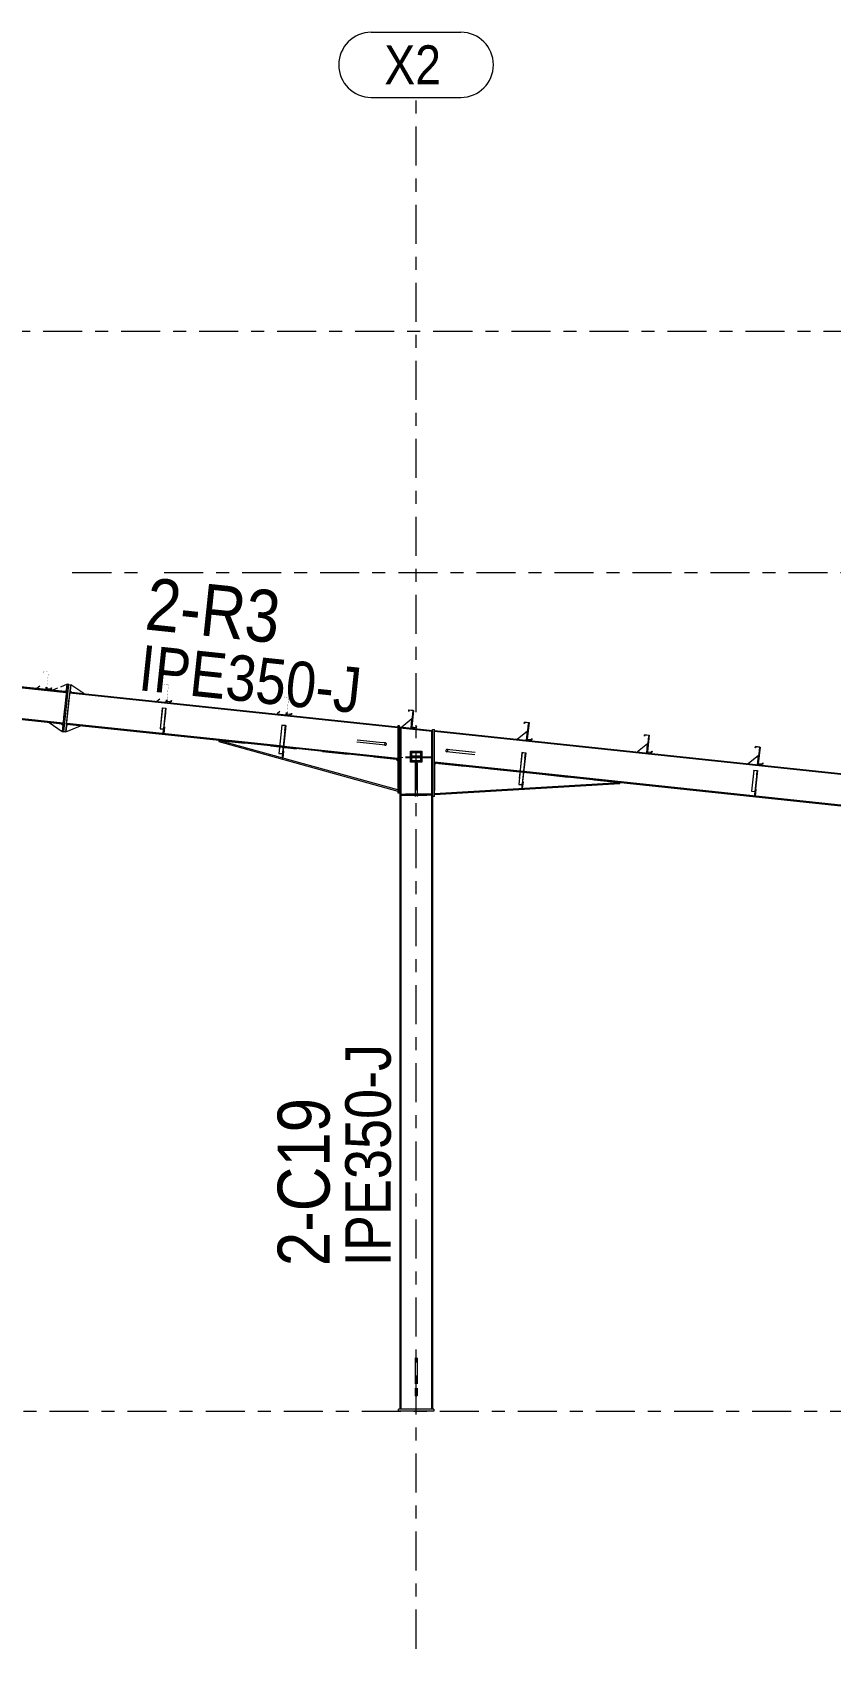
# Model space of a CAD drawing. Header units: millimetres. Extents: x -88 to 735, y -128 to 446.
# Drawn here: x 412.3 to 473.6, y 145.8 to 270 of the extents above; entities that cross this region are included whole.
import ezdxf

# ---------------------------------------------------------------- set-up
doc = ezdxf.new("R2010")
doc.units = ezdxf.units.MM
for name, pattern in [('XKITLINE00', [0]), ('XKITLINE02', [4, 2, -2]), ('XKITLINE03', [6, 3, -1, 1, -1])]:
    doc.linetypes.add(name, pattern=pattern)
for name, color, linetype, lineweight in [('Part', 2, 'Continuous', 0), ('PartMark', 7, 'Continuous', 0), ('S-grid', 1, 'Continuous', 0)]:
    doc.layers.add(name, color=color, linetype=linetype, lineweight=lineweight)
doc.styles.add('ARIAL', font='ARIAL.TTF')

# ---------------------------------------------------------------- blocks, each defined once
blk = doc.blocks.new('*A362')
at = {"layer": 'Part'}
blk.add_hatch(color=3, dxfattribs=at).paths.add_polyline_path([(413.7, 219.56), (413.71, 219.65), (413.73, 219.65), (413.72, 219.54), (413.36, 219.58), (413.5, 220.86), (413.17, 220.9), (413.16, 220.8), (413.14, 220.8), (413.15, 220.91), (413.51, 220.87), (413.37, 219.59)], flags=17)
blk = doc.blocks.new('*A375')
at = {"layer": 'Part'}
blk.add_hatch(color=3, dxfattribs=at).paths.add_polyline_path([(432.17, 217.61), (432.18, 217.7), (432.2, 217.7), (432.18, 217.6), (431.83, 217.63), (431.96, 218.91), (431.63, 218.95), (431.62, 218.85), (431.61, 218.86), (431.62, 218.96), (431.98, 218.92), (431.84, 217.64)], flags=17)
blk = doc.blocks.new('*A376')
at = {"layer": 'Part'}
blk.add_hatch(color=3, dxfattribs=at).paths.add_polyline_path([(422.94, 218.58), (422.95, 218.68), (422.96, 218.68), (422.95, 218.57), (422.59, 218.61), (422.73, 219.89), (422.4, 219.92), (422.39, 219.83), (422.38, 219.83), (422.39, 219.94), (422.74, 219.9), (422.61, 218.62)], flags=17)
blk = doc.blocks.new('*A377')
at = {"layer": 'Part'}
blk.add_hatch(color=3, dxfattribs=at).paths.add_polyline_path([(431.45, 216.77), (431.45, 216.79), (431.74, 216.76), (431.7, 216.38), (431.68, 216.38), (431.72, 216.75)], flags=17)
blk = doc.blocks.new('*A378')
at = {"layer": 'Part'}
blk.add_hatch(color=3, dxfattribs=at).paths.add_polyline_path([(422.25, 218.1), (422.26, 218.12), (422.54, 218.09), (422.5, 217.74), (422.49, 217.74), (422.52, 218.07)], flags=17)
blk = doc.blocks.new('*A379')
at = {"layer": 'Part'}
blk.add_hatch(color=3, dxfattribs=at).paths.add_polyline_path([(432.17, 217.61), (432.18, 217.7), (432.2, 217.7), (432.18, 217.6), (431.83, 217.63), (431.96, 218.91), (431.63, 218.95), (431.62, 218.85), (431.61, 218.86), (431.62, 218.96), (431.98, 218.92), (431.84, 217.64)], flags=17)
blk = doc.blocks.new('*A380')
at = {"layer": 'Part'}
blk.add_hatch(color=3, dxfattribs=at).paths.add_polyline_path([(422.94, 218.58), (422.95, 218.68), (422.96, 218.68), (422.95, 218.57), (422.59, 218.61), (422.73, 219.89), (422.4, 219.92), (422.39, 219.83), (422.38, 219.83), (422.39, 219.94), (422.74, 219.9), (422.61, 218.62)], flags=17)
blk = doc.blocks.new('*A402')
at = {"layer": 'Part'}
blk.add_hatch(color=3, dxfattribs=at).paths.add_polyline_path([(413.7, 219.56), (413.71, 219.65), (413.73, 219.65), (413.72, 219.54), (413.36, 219.58), (413.5, 220.86), (413.17, 220.9), (413.16, 220.8), (413.14, 220.8), (413.15, 220.91), (413.51, 220.87), (413.37, 219.59)], flags=17)
blk = doc.blocks.new('*A421')
at = {"layer": 'Part'}
blk.add_hatch(color=3, dxfattribs=at).paths.add_polyline_path([(468.4, 213.79), (468.41, 213.88), (468.42, 213.88), (468.41, 213.77), (468.06, 213.81), (468.19, 215.09), (467.86, 215.13), (467.85, 215.03), (467.84, 215.03), (467.85, 215.14), (468.21, 215.1), (468.07, 213.82)], flags=17)
blk = doc.blocks.new('*A422')
at = {"layer": 'Part'}
blk.add_hatch(color=3, dxfattribs=at).paths.add_polyline_path([(459.88, 214.69), (459.89, 214.78), (459.9, 214.78), (459.89, 214.67), (459.53, 214.71), (459.67, 215.99), (459.34, 216.03), (459.33, 215.93), (459.32, 215.93), (459.33, 216.04), (459.68, 216), (459.55, 214.72)], flags=17)
blk = doc.blocks.new('*A423')
at = {"layer": 'Part'}
blk.add_hatch(color=3, dxfattribs=at).paths.add_polyline_path([(450.64, 215.66), (450.65, 215.76), (450.66, 215.75), (450.65, 215.65), (450.3, 215.69), (450.43, 216.97), (450.1, 217), (450.09, 216.91), (450.08, 216.91), (450.09, 217.01), (450.45, 216.98), (450.31, 215.7)], flags=17)
blk = doc.blocks.new('*A424')
at = {"layer": 'Part'}
blk.add_hatch(color=3, dxfattribs=at).paths.add_polyline_path([(441.76, 216.6), (441.77, 216.69), (441.79, 216.69), (441.77, 216.58), (441.42, 216.62), (441.55, 217.9), (441.22, 217.94), (441.21, 217.84), (441.2, 217.84), (441.21, 217.95), (441.57, 217.91), (441.43, 216.63)], flags=17)
blk = doc.blocks.new('*A425')
at = {"layer": 'Part'}
blk.add_hatch(color=3, dxfattribs=at).paths.add_polyline_path([(459.88, 214.69), (459.89, 214.78), (459.9, 214.78), (459.89, 214.67), (459.53, 214.71), (459.67, 215.99), (459.34, 216.03), (459.33, 215.93), (459.32, 215.93), (459.33, 216.04), (459.68, 216), (459.55, 214.72)], flags=17)
blk = doc.blocks.new('*A426')
at = {"layer": 'Part'}
blk.add_hatch(color=3, dxfattribs=at).paths.add_polyline_path([(450.64, 215.66), (450.65, 215.76), (450.66, 215.75), (450.65, 215.65), (450.3, 215.69), (450.43, 216.97), (450.1, 217), (450.09, 216.91), (450.08, 216.91), (450.09, 217.01), (450.45, 216.98), (450.31, 215.7)], flags=17)
blk = doc.blocks.new('*A427')
at = {"layer": 'Part'}
blk.add_hatch(color=3, dxfattribs=at).paths.add_polyline_path([(441.76, 216.6), (441.77, 216.69), (441.79, 216.69), (441.77, 216.58), (441.42, 216.62), (441.55, 217.9), (441.22, 217.94), (441.21, 217.84), (441.2, 217.84), (441.21, 217.95), (441.57, 217.91), (441.43, 216.63)], flags=17)
blk = doc.blocks.new('*A428')
at = {"layer": 'Part'}
blk.add_hatch(color=3, dxfattribs=at).paths.add_polyline_path([(449.9, 214.67), (449.91, 214.69), (450.19, 214.66), (450.15, 214.25), (450.13, 214.25), (450.17, 214.64)], flags=17)
blk = doc.blocks.new('*A429')
at = {"layer": 'Part'}
blk.add_hatch(color=3, dxfattribs=at).paths.add_polyline_path([(467.72, 213.3), (467.72, 213.32), (468, 213.29), (467.97, 212.95), (467.95, 212.95), (467.99, 213.28)], flags=17)
blk = doc.blocks.new('*A431')
at = {"layer": 'Part'}
blk.add_hatch(color=3, dxfattribs=at).paths.add_polyline_path([(468.4, 213.79), (468.41, 213.88), (468.42, 213.88), (468.41, 213.77), (468.06, 213.81), (468.19, 215.09), (467.86, 215.13), (467.85, 215.03), (467.84, 215.03), (467.85, 215.14), (468.21, 215.1), (468.07, 213.82)], flags=17)
blk = doc.blocks.new('*A1350')
at = {"layer": 'S-grid', "color": 1, "linetype": 'XKITLINE03', "lineweight": 0}
blk.add_line((203.09, 247.08), (602.16, 247.08), dxfattribs=at)
blk = doc.blocks.new('*A1351')
at = {"layer": 'S-grid', "color": 1, "linetype": 'XKITLINE03', "lineweight": 0}
for p, q in [((415.34, 228.51), (420.79, 228.51)), ((422.4, 228.51), (602.16, 228.51))]:
    blk.add_line(p, q, dxfattribs=at)
blk = doc.blocks.new('*A1352')
at = {"layer": 'S-grid', "color": 1, "linetype": 'XKITLINE03', "lineweight": 0}
blk.add_line((-48.41, 164.05), (602.16, 164.05), dxfattribs=at)
blk = doc.blocks.new('*A1742')
at = {"layer": 'Part', "color": 2, "linetype": 'XKITLINE00', "lineweight": 0}
for p, q in [((426.61, 215.6), (426.59, 215.52)), ((426.59, 215.52), (440.36, 211.72)), ((440.36, 211.8), (426.61, 215.6)), ((440.36, 214.04), (440.26, 214.16))]:
    blk.add_line(p, q, dxfattribs=at)
at = {"layer": 'Part', "color": 7, "linetype": 'XKITLINE02', "lineweight": 0}
for p, q in [((426.61, 215.6), (440.26, 214.16)), ((440.36, 214.04), (440.36, 211.72))]:
    blk.add_line(p, q, dxfattribs=at)
blk = doc.blocks.new('*A1743')
at = {"layer": 'Part', "color": 7, "linetype": 'XKITLINE02', "lineweight": 0}
for p, q in [((414.9, 216.83), (415.16, 219.32)), ((440.36, 216.66), (440.36, 214.15)), ((431.57, 215.15), (431.28, 215.18)), ((431.56, 215.08), (431.28, 215.11))]:
    blk.add_line(p, q, dxfattribs=at)
at = {"layer": 'Part', "color": 2, "linetype": 'XKITLINE00', "lineweight": 0}
for p, q in [((415.16, 219.32), (440.36, 216.66)), ((440.36, 216.58), (415.16, 219.24)), ((431.28, 215.11), (414.9, 216.83)), ((431.28, 215.18), (414.91, 216.91)), ((440.36, 214.15), (431.56, 215.08)), ((440.36, 214.23), (431.57, 215.15))]:
    blk.add_line(p, q, dxfattribs=at)
blk = doc.blocks.new('*A1785')
at = {"layer": 'Part', "color": 7, "linetype": 'XKITLINE02', "lineweight": 0}
for p, q in [((329.78, 225.81), (329.78, 228.15)), ((329.78, 228.15), (330.6, 228.15)), ((330.61, 228.16), (330.6, 228.15)), ((330.61, 228.16), (330.7, 228.23)), ((331.31, 228.16), (330.7, 228.23)), ((330.7, 228.23), (330.7, 228.23)), ((339.48, 227.3), (338.73, 227.38)), ((348.71, 226.33), (347.97, 226.41)), ((331.05, 225.68), (330.76, 225.71)), ((331.05, 225.76), (330.77, 225.79)), ((357.95, 225.35), (357.2, 225.43)), ((367.18, 224.38), (366.43, 224.46)), ((376.41, 223.41), (375.67, 223.48)), ((385.65, 222.43), (384.9, 222.51)), ((394.88, 221.46), (394.14, 221.54)), ((404.12, 220.48), (403.37, 220.56)), ((413.35, 219.51), (412.61, 219.59)), ((414.77, 219.36), (413.82, 219.46)), ((414.88, 219.35), (414.62, 216.86))]:
    blk.add_line(p, q, dxfattribs=at)
at = {"layer": 'Part', "color": 2, "linetype": 'XKITLINE00', "lineweight": 0}
for p, q in [((330.61, 228.16), (330.7, 228.23)), ((414.87, 219.27), (330.61, 228.16)), ((330.7, 228.23), (414.88, 219.35)), ((338.73, 227.38), (331.31, 228.16)), ((347.97, 226.41), (339.48, 227.3)), ((357.2, 225.43), (348.71, 226.33)), ((330.77, 225.79), (329.78, 225.89)), ((330.76, 225.71), (329.78, 225.81)), ((414.63, 216.94), (331.05, 225.76)), ((414.62, 216.86), (331.05, 225.68)), ((366.43, 224.46), (357.95, 225.35)), ((375.67, 223.48), (367.18, 224.38)), ((384.9, 222.51), (376.41, 223.41)), ((394.14, 221.54), (385.65, 222.43)), ((403.37, 220.56), (394.88, 221.46)), ((412.61, 219.59), (404.12, 220.48)), ((413.82, 219.46), (413.35, 219.51)), ((414.88, 219.35), (414.77, 219.36))]:
    blk.add_line(p, q, dxfattribs=at)
blk = doc.blocks.new('*A1788')
at = {"layer": 'Part', "color": 2, "linetype": 'XKITLINE00', "lineweight": 0}
for p, q in [((414.7, 216.28), (415.08, 219.9)), ((414.84, 216.26), (415.22, 219.89)), ((415.08, 219.9), (415.22, 219.89)), ((414.84, 216.26), (414.7, 216.28))]:
    blk.add_line(p, q, dxfattribs=at)
blk = doc.blocks.new('*A1789')
at = {"layer": 'Part', "color": 2, "linetype": 'XKITLINE00', "lineweight": 0}
for p, q in [((414.94, 219.92), (414.56, 216.29)), ((414.7, 216.28), (415.08, 219.9)), ((415.08, 219.9), (414.94, 219.92)), ((414.56, 216.29), (414.7, 216.28))]:
    blk.add_line(p, q, dxfattribs=at)
blk = doc.blocks.new('*A1793')
at = {"layer": 'Part', "color": 2, "linetype": 'XKITLINE00', "lineweight": 0}
for p, q in [((413.36, 219.58), (413.37, 219.71)), ((413.72, 219.54), (413.36, 219.58)), ((413.39, 219.71), (413.37, 219.59)), ((413.37, 219.59), (413.7, 219.56)), ((413.7, 219.56), (413.71, 219.65)), ((413.71, 219.65), (413.73, 219.65)), ((413.73, 219.65), (413.72, 219.54))]:
    blk.add_line(p, q, dxfattribs=at)
blk = doc.blocks.new('*A1806')
at = {"layer": 'Part', "color": 2, "linetype": 'XKITLINE00', "lineweight": 0}
for p, q in [((431.83, 217.63), (431.84, 217.76)), ((432.18, 217.6), (431.83, 217.63)), ((431.86, 217.76), (431.84, 217.64)), ((431.84, 217.64), (432.17, 217.61)), ((432.17, 217.61), (432.18, 217.7)), ((432.18, 217.7), (432.2, 217.7)), ((432.2, 217.7), (432.18, 217.6))]:
    blk.add_line(p, q, dxfattribs=at)
blk = doc.blocks.new('*A1807')
at = {"layer": 'Part', "color": 2, "linetype": 'XKITLINE00', "lineweight": 0}
for p, q in [((422.59, 218.61), (422.61, 218.73)), ((422.62, 218.73), (422.61, 218.62)), ((422.94, 218.58), (422.95, 218.68)), ((422.95, 218.68), (422.96, 218.68)), ((422.95, 218.57), (422.59, 218.61)), ((422.61, 218.62), (422.94, 218.58)), ((422.96, 218.68), (422.95, 218.57))]:
    blk.add_line(p, q, dxfattribs=at)
blk = doc.blocks.new('*A1808')
at = {"layer": 'Part', "color": 2, "linetype": 'XKITLINE00', "lineweight": 0}
for p, q in [((431.47, 214.25), (431.51, 214.58)), ((431.51, 214.25), (431.47, 214.25)), ((431.56, 214.78), (431.51, 214.25)), ((431.53, 214.79), (431.56, 214.78))]:
    blk.add_line(p, q, dxfattribs=at)
at = {"layer": 'Part', "color": 7, "linetype": 'XKITLINE02', "lineweight": 0}
for p, q in [((431.48, 214.36), (431.52, 214.36)), ((431.51, 214.58), (431.53, 214.79))]:
    blk.add_line(p, q, dxfattribs=at)
blk = doc.blocks.new('*A1809')
at = {"layer": 'Part', "color": 7, "linetype": 'XKITLINE02', "lineweight": 0}
for p, q in [((431.53, 214.79), (431.47, 214.25)), ((431.47, 214.25), (431.51, 214.25)), ((431.48, 214.36), (431.52, 214.36)), ((431.51, 214.25), (431.56, 214.78)), ((431.56, 214.78), (431.53, 214.79))]:
    blk.add_line(p, q, dxfattribs=at)
blk = doc.blocks.new('*A1810')
at = {"layer": 'Part', "color": 7, "linetype": 'XKITLINE02', "lineweight": 0}
for p, q in [((431.45, 216.79), (431.22, 214.6)), ((431.72, 216.75), (431.47, 214.37)), ((431.49, 214.37), (431.74, 216.76)), ((431.22, 214.61), (431.51, 214.58)), ((431.22, 214.6), (431.49, 214.57)), ((431.47, 214.37), (431.49, 214.37))]:
    blk.add_line(p, q, dxfattribs=at)
blk = doc.blocks.new('*A1811')
at = {"layer": 'Part', "color": 2, "linetype": 'XKITLINE00', "lineweight": 0}
for p, q in [((431.45, 216.77), (431.22, 214.6)), ((431.45, 216.77), (431.45, 216.79)), ((431.45, 216.79), (431.74, 216.76)), ((431.72, 216.75), (431.45, 216.77)), ((431.68, 216.38), (431.47, 214.37)), ((431.74, 216.76), (431.51, 214.58)), ((431.68, 216.38), (431.72, 216.75)), ((431.68, 216.38), (431.7, 216.38)), ((431.22, 214.6), (431.49, 214.57)), ((431.47, 214.37), (431.49, 214.37))]:
    blk.add_line(p, q, dxfattribs=at)
at = {"layer": 'Part', "color": 7, "linetype": 'XKITLINE02', "lineweight": 0}
for q in [(431.22, 214.61), (431.49, 214.37)]:
    blk.add_line((431.51, 214.58), q, dxfattribs=at)
blk = doc.blocks.new('*A1812')
at = {"layer": 'Part', "color": 2, "linetype": 'XKITLINE00', "lineweight": 0}
blk.add_line((431.3, 217.82), (431.08, 217.64), dxfattribs=at)
at = {"layer": 'Part', "color": 7, "linetype": 'XKITLINE02', "lineweight": 0}
for p, q in [((431.08, 217.64), (431.79, 217.57)), ((431.79, 217.57), (431.81, 217.76))]:
    blk.add_line(p, q, dxfattribs=at)
blk = doc.blocks.new('*A1813')
at = {"layer": 'Part', "color": 2, "linetype": 'XKITLINE00', "lineweight": 0}
for p, q in [((431.81, 217.76), (431.79, 217.57)), ((431.83, 217.63), (431.82, 217.56))]:
    blk.add_line(p, q, dxfattribs=at)
at = {"layer": 'Part', "color": 7, "linetype": 'XKITLINE02', "lineweight": 0}
for p, q in [((431.82, 217.56), (431.79, 217.57)), ((431.83, 217.63), (431.84, 217.76))]:
    blk.add_line(p, q, dxfattribs=at)
blk = doc.blocks.new('*A1814')
at = {"layer": 'Part', "color": 2, "linetype": 'XKITLINE00', "lineweight": 0}
for p, q in [((422.33, 216.13), (422.36, 216.43)), ((422.42, 216.66), (422.37, 216.12)), ((422.39, 216.66), (422.42, 216.66))]:
    blk.add_line(p, q, dxfattribs=at)
at = {"layer": 'Part', "color": 7, "linetype": 'XKITLINE02', "lineweight": 0}
for p, q in [((422.34, 216.23), (422.38, 216.23)), ((422.36, 216.43), (422.39, 216.66)), ((422.37, 216.12), (422.33, 216.13))]:
    blk.add_line(p, q, dxfattribs=at)
blk = doc.blocks.new('*A1815')
at = {"layer": 'Part', "color": 7, "linetype": 'XKITLINE02', "lineweight": 0}
for p, q in [((422.39, 216.66), (422.33, 216.13)), ((422.34, 216.23), (422.38, 216.23)), ((422.37, 216.12), (422.42, 216.66)), ((422.42, 216.66), (422.39, 216.66)), ((422.33, 216.13), (422.37, 216.12))]:
    blk.add_line(p, q, dxfattribs=at)
blk = doc.blocks.new('*A1816')
at = {"layer": 'Part', "color": 7, "linetype": 'XKITLINE02', "lineweight": 0}
for p, q in [((422.26, 218.12), (422.09, 216.5)), ((422.52, 218.07), (422.33, 216.25)), ((422.35, 216.25), (422.54, 218.09)), ((422.09, 216.52), (422.37, 216.49)), ((422.09, 216.5), (422.36, 216.48)), ((422.33, 216.25), (422.35, 216.25))]:
    blk.add_line(p, q, dxfattribs=at)
blk = doc.blocks.new('*A1817')
at = {"layer": 'Part', "color": 2, "linetype": 'XKITLINE00', "lineweight": 0}
for p, q in [((422.25, 218.1), (422.09, 216.5)), ((422.25, 218.1), (422.26, 218.12)), ((422.52, 218.07), (422.25, 218.1)), ((422.26, 218.12), (422.54, 218.09)), ((422.49, 217.74), (422.33, 216.25)), ((422.54, 218.09), (422.36, 216.43)), ((422.49, 217.74), (422.52, 218.07)), ((422.5, 217.74), (422.49, 217.74)), ((422.09, 216.5), (422.36, 216.48)), ((422.33, 216.25), (422.35, 216.25))]:
    blk.add_line(p, q, dxfattribs=at)
at = {"layer": 'Part', "color": 7, "linetype": 'XKITLINE02', "lineweight": 0}
for p, q in [((422.09, 216.52), (422.37, 216.49)), ((422.36, 216.43), (422.35, 216.25))]:
    blk.add_line(p, q, dxfattribs=at)
blk = doc.blocks.new('*A1818')
at = {"layer": 'Part', "color": 2, "linetype": 'XKITLINE00', "lineweight": 0}
for p, q in [((422.57, 218.74), (422.55, 218.54)), ((422.59, 218.61), (422.59, 218.54))]:
    blk.add_line(p, q, dxfattribs=at)
at = {"layer": 'Part', "color": 7, "linetype": 'XKITLINE02', "lineweight": 0}
for p, q in [((422.59, 218.61), (422.61, 218.73)), ((422.59, 218.54), (422.55, 218.54))]:
    blk.add_line(p, q, dxfattribs=at)
blk = doc.blocks.new('*A1819')
at = {"layer": 'Part', "color": 2, "linetype": 'XKITLINE00', "lineweight": 0}
for p, q in [((431.83, 217.63), (431.84, 217.76)), ((432.18, 217.6), (431.83, 217.63)), ((431.86, 217.76), (431.84, 217.64)), ((431.84, 217.64), (432.17, 217.61)), ((432.17, 217.61), (432.18, 217.7)), ((432.18, 217.7), (432.2, 217.7)), ((432.2, 217.7), (432.18, 217.6))]:
    blk.add_line(p, q, dxfattribs=at)
blk = doc.blocks.new('*A1820')
at = {"layer": 'Part', "color": 2, "linetype": 'XKITLINE00', "lineweight": 0}
for p, q in [((422.59, 218.61), (422.61, 218.73)), ((422.62, 218.73), (422.61, 218.62)), ((422.94, 218.58), (422.95, 218.68)), ((422.95, 218.68), (422.96, 218.68)), ((422.95, 218.57), (422.59, 218.61)), ((422.61, 218.62), (422.94, 218.58)), ((422.96, 218.68), (422.95, 218.57))]:
    blk.add_line(p, q, dxfattribs=at)
blk = doc.blocks.new('*A1918')
at = {"layer": 'Part', "color": 2, "linetype": 'XKITLINE00', "lineweight": 0}
for p, q in [((413.55, 216.98), (414.56, 216.29)), ((414.51, 216.87), (414.61, 216.76))]:
    blk.add_line(p, q, dxfattribs=at)
at = {"layer": 'Part', "color": 7, "linetype": 'XKITLINE02', "lineweight": 0}
for p, q in [((414.51, 216.87), (413.55, 216.98)), ((414.61, 216.76), (414.56, 216.29))]:
    blk.add_line(p, q, dxfattribs=at)
blk = doc.blocks.new('*A1919')
at = {"layer": 'Part', "color": 7, "linetype": 'XKITLINE02', "lineweight": 0}
for p, q in [((414.89, 216.73), (414.84, 216.26)), ((415.97, 216.72), (415.01, 216.82))]:
    blk.add_line(p, q, dxfattribs=at)
at = {"layer": 'Part', "color": 2, "linetype": 'XKITLINE00', "lineweight": 0}
for p, q in [((414.84, 216.26), (415.97, 216.72)), ((415.01, 216.82), (414.89, 216.73))]:
    blk.add_line(p, q, dxfattribs=at)
blk = doc.blocks.new('*A1924')
at = {"layer": 'Part', "color": 2, "linetype": 'XKITLINE00', "lineweight": 0}
for p, q in [((413.36, 219.58), (413.37, 219.71)), ((413.72, 219.54), (413.36, 219.58)), ((413.39, 219.71), (413.37, 219.59)), ((413.37, 219.59), (413.7, 219.56)), ((413.7, 219.56), (413.71, 219.65)), ((413.71, 219.65), (413.73, 219.65)), ((413.73, 219.65), (413.72, 219.54))]:
    blk.add_line(p, q, dxfattribs=at)
blk = doc.blocks.new('*A1931')
at = {"layer": 'Part', "color": 2, "linetype": 'XKITLINE00', "lineweight": 0}
for p, q in [((414.21, 219.62), (413.82, 219.46)), ((414.94, 219.92), (414.42, 219.7)), ((414.77, 219.36), (414.89, 219.46))]:
    blk.add_line(p, q, dxfattribs=at)
at = {"layer": 'Part', "color": 7, "linetype": 'XKITLINE02', "lineweight": 0}
for p, q in [((413.82, 219.46), (414.77, 219.36)), ((414.89, 219.46), (414.94, 219.92))]:
    blk.add_line(p, q, dxfattribs=at)
blk = doc.blocks.new('*A1932')
at = {"layer": 'Part', "color": 7, "linetype": 'XKITLINE02', "lineweight": 0}
for p, q in [((415.22, 219.89), (415.18, 219.43)), ((415.27, 219.31), (416.23, 219.21))]:
    blk.add_line(p, q, dxfattribs=at)
at = {"layer": 'Part', "color": 2, "linetype": 'XKITLINE00', "lineweight": 0}
for p, q in [((415.18, 219.43), (415.27, 219.31)), ((416.23, 219.21), (415.22, 219.89))]:
    blk.add_line(p, q, dxfattribs=at)
blk = doc.blocks.new('*A1933')
at = {"layer": 'Part', "color": 2, "linetype": 'XKITLINE00', "lineweight": 0}
blk.add_line((422.06, 218.79), (421.84, 218.61), dxfattribs=at)
at = {"layer": 'Part', "color": 7, "linetype": 'XKITLINE02', "lineweight": 0}
for p, q in [((422.55, 218.54), (422.57, 218.74)), ((421.84, 218.61), (422.55, 218.54))]:
    blk.add_line(p, q, dxfattribs=at)
blk = doc.blocks.new('*A1954')
at = {"layer": 'Part', "color": 2, "linetype": 'XKITLINE00', "lineweight": 0}
for p, q in [((413.34, 219.71), (413.32, 219.51)), ((413.36, 219.58), (413.35, 219.51))]:
    blk.add_line(p, q, dxfattribs=at)
at = {"layer": 'Part', "color": 7, "linetype": 'XKITLINE02', "lineweight": 0}
for p, q in [((413.35, 219.51), (413.32, 219.51)), ((413.36, 219.58), (413.37, 219.71))]:
    blk.add_line(p, q, dxfattribs=at)
blk = doc.blocks.new('*A1955')
at = {"layer": 'Part', "color": 2, "linetype": 'XKITLINE00', "lineweight": 0}
blk.add_line((412.83, 219.77), (412.61, 219.59), dxfattribs=at)
at = {"layer": 'Part', "color": 7, "linetype": 'XKITLINE02', "lineweight": 0}
for p, q in [((412.61, 219.59), (413.32, 219.51)), ((413.32, 219.51), (413.34, 219.71))]:
    blk.add_line(p, q, dxfattribs=at)
blk = doc.blocks.new('*A1958')
at = {"layer": 'S-grid', "color": 1, "linetype": 'XKITLINE03', "lineweight": 0}
blk.add_line((441.77, 145.79), (441.77, 265.04), dxfattribs=at)
at = {"layer": 'S-grid', "color": 3, "style": 'ARIAL', "width": 0.85}
blk.add_text('X2', height=3, dxfattribs=at).set_placement((439.32, 266.04))
blk = doc.blocks.new('*A1959')
at = {"layer": 'Part', "color": 2, "linetype": 'XKITLINE00', "lineweight": 0}
for p, q in [((443.17, 216.36), (528.27, 207.39)), ((528.27, 207.31), (443.17, 216.29)), ((449.75, 213.24), (443.17, 213.93)), ((449.74, 213.16), (443.17, 213.85)), ((528.01, 204.9), (450.03, 213.13)), ((528.02, 204.98), (450.04, 213.21))]:
    blk.add_line(p, q, dxfattribs=at)
at = {"layer": 'Part', "color": 7, "linetype": 'XKITLINE02', "lineweight": 0}
for p, q in [((443.17, 213.85), (443.17, 216.36)), ((450.03, 213.13), (449.74, 213.16)), ((450.04, 213.21), (449.75, 213.24)), ((528.27, 207.39), (528.01, 204.9))]:
    blk.add_line(p, q, dxfattribs=at)
blk = doc.blocks.new('*A1987')
at = {"layer": 'Part', "color": 2, "linetype": 'XKITLINE00', "lineweight": 0}
for p, q in [((467.84, 215.03), (467.85, 215.14)), ((467.85, 215.03), (467.84, 215.03)), ((467.85, 215.14), (468.21, 215.1)), ((467.86, 215.13), (467.85, 215.03)), ((468.19, 215.09), (467.86, 215.13)), ((468.06, 213.81), (468.19, 215.09)), ((468.21, 215.1), (468.07, 213.82)), ((468.41, 213.77), (468.06, 213.81)), ((468.07, 213.82), (468.4, 213.79)), ((468.4, 213.79), (468.41, 213.88)), ((468.41, 213.88), (468.42, 213.88)), ((468.42, 213.88), (468.41, 213.77))]:
    blk.add_line(p, q, dxfattribs=at)
blk = doc.blocks.new('*A1988')
at = {"layer": 'Part', "color": 2, "linetype": 'XKITLINE00', "lineweight": 0}
for p, q in [((459.32, 215.93), (459.33, 216.04)), ((459.33, 215.93), (459.32, 215.93)), ((459.33, 216.04), (459.68, 216)), ((459.34, 216.03), (459.33, 215.93)), ((459.67, 215.99), (459.34, 216.03)), ((459.53, 214.71), (459.67, 215.99)), ((459.68, 216), (459.55, 214.72)), ((459.89, 214.67), (459.53, 214.71)), ((459.55, 214.72), (459.88, 214.69)), ((459.88, 214.69), (459.89, 214.78)), ((459.89, 214.78), (459.9, 214.78)), ((459.9, 214.78), (459.89, 214.67))]:
    blk.add_line(p, q, dxfattribs=at)
blk = doc.blocks.new('*A1989')
at = {"layer": 'Part', "color": 2, "linetype": 'XKITLINE00', "lineweight": 0}
for p, q in [((450.08, 216.91), (450.09, 217.01)), ((450.09, 216.91), (450.08, 216.91)), ((450.09, 217.01), (450.45, 216.98)), ((450.1, 217), (450.09, 216.91)), ((450.43, 216.97), (450.1, 217)), ((450.3, 215.69), (450.43, 216.97)), ((450.45, 216.98), (450.31, 215.7)), ((450.65, 215.65), (450.3, 215.69)), ((450.31, 215.7), (450.64, 215.66)), ((450.64, 215.66), (450.65, 215.76)), ((450.65, 215.76), (450.66, 215.75)), ((450.66, 215.75), (450.65, 215.65))]:
    blk.add_line(p, q, dxfattribs=at)
blk = doc.blocks.new('*A1990')
at = {"layer": 'Part', "color": 2, "linetype": 'XKITLINE00', "lineweight": 0}
for p, q in [((441.2, 217.84), (441.21, 217.95)), ((441.21, 217.84), (441.2, 217.84)), ((441.21, 217.95), (441.57, 217.91)), ((441.22, 217.94), (441.21, 217.84)), ((441.55, 217.9), (441.22, 217.94)), ((441.42, 216.62), (441.55, 217.9)), ((441.57, 217.91), (441.43, 216.63)), ((441.77, 216.58), (441.42, 216.62)), ((441.43, 216.63), (441.76, 216.6)), ((441.76, 216.6), (441.77, 216.69)), ((441.77, 216.69), (441.79, 216.69)), ((441.79, 216.69), (441.77, 216.58))]:
    blk.add_line(p, q, dxfattribs=at)
blk = doc.blocks.new('*A1997')
at = {"layer": 'Part', "color": 2, "linetype": 'XKITLINE00', "lineweight": 0}
for p, q in [((467.84, 215.03), (467.85, 215.14)), ((467.85, 215.03), (467.84, 215.03)), ((467.85, 215.14), (468.21, 215.1)), ((467.86, 215.13), (467.85, 215.03)), ((468.19, 215.09), (467.86, 215.13)), ((468.06, 213.81), (468.19, 215.09)), ((468.21, 215.1), (468.07, 213.82)), ((468.41, 213.77), (468.06, 213.81)), ((468.07, 213.82), (468.4, 213.79)), ((468.4, 213.79), (468.41, 213.88)), ((468.41, 213.88), (468.42, 213.88)), ((468.42, 213.88), (468.41, 213.77))]:
    blk.add_line(p, q, dxfattribs=at)
blk = doc.blocks.new('*A1998')
at = {"layer": 'Part', "color": 2, "linetype": 'XKITLINE00', "lineweight": 0}
for p, q in [((459.32, 215.93), (459.33, 216.04)), ((459.33, 215.93), (459.32, 215.93)), ((459.33, 216.04), (459.68, 216)), ((459.34, 216.03), (459.33, 215.93)), ((459.67, 215.99), (459.34, 216.03)), ((459.53, 214.71), (459.67, 215.99)), ((459.68, 216), (459.55, 214.72)), ((459.89, 214.67), (459.53, 214.71)), ((459.55, 214.72), (459.88, 214.69)), ((459.88, 214.69), (459.89, 214.78)), ((459.89, 214.78), (459.9, 214.78)), ((459.9, 214.78), (459.89, 214.67))]:
    blk.add_line(p, q, dxfattribs=at)
blk = doc.blocks.new('*A1999')
at = {"layer": 'Part', "color": 2, "linetype": 'XKITLINE00', "lineweight": 0}
for p, q in [((450.08, 216.91), (450.09, 217.01)), ((450.09, 216.91), (450.08, 216.91)), ((450.09, 217.01), (450.45, 216.98)), ((450.1, 217), (450.09, 216.91)), ((450.43, 216.97), (450.1, 217)), ((450.3, 215.69), (450.43, 216.97)), ((450.45, 216.98), (450.31, 215.7)), ((450.65, 215.65), (450.3, 215.69)), ((450.31, 215.7), (450.64, 215.66)), ((450.64, 215.66), (450.65, 215.76)), ((450.65, 215.76), (450.66, 215.75)), ((450.66, 215.75), (450.65, 215.65))]:
    blk.add_line(p, q, dxfattribs=at)
blk = doc.blocks.new('*A2000')
at = {"layer": 'Part', "color": 2, "linetype": 'XKITLINE00', "lineweight": 0}
for p, q in [((441.2, 217.84), (441.21, 217.95)), ((441.21, 217.84), (441.2, 217.84)), ((441.21, 217.95), (441.57, 217.91)), ((441.22, 217.94), (441.21, 217.84)), ((441.55, 217.9), (441.22, 217.94)), ((441.42, 216.62), (441.55, 217.9)), ((441.57, 217.91), (441.43, 216.63)), ((441.77, 216.58), (441.42, 216.62)), ((441.43, 216.63), (441.76, 216.6)), ((441.76, 216.6), (441.77, 216.69)), ((441.77, 216.69), (441.79, 216.69)), ((441.79, 216.69), (441.77, 216.58))]:
    blk.add_line(p, q, dxfattribs=at)
blk = doc.blocks.new('*A2001')
at = {"layer": 'Part', "color": 7, "linetype": 'XKITLINE02', "lineweight": 0}
for p, q in [((442.12, 214.72), (441.41, 214.72)), ((441.41, 214.72), (441.41, 214.01)), ((441.41, 214.01), (442.12, 214.01)), ((441.44, 214.03), (441.44, 214.69)), ((441.44, 214.69), (442.1, 214.69)), ((442.1, 214.03), (441.44, 214.03)), ((442.1, 214.69), (442.1, 214.03)), ((442.12, 214.01), (442.12, 214.72))]:
    blk.add_line(p, q, dxfattribs=at)
blk = doc.blocks.new('*A2002')
at = {"layer": 'Part', "color": 2, "linetype": 'XKITLINE00', "lineweight": 0}
for p, q in [((440.52, 216.57), (440.52, 164.19)), ((440.6, 216.56), (440.52, 216.57)), ((440.6, 216.56), (440.6, 164.19)), ((443.02, 216.31), (442.94, 216.32)), ((442.94, 216.32), (442.94, 164.19)), ((443.02, 216.31), (443.02, 164.19))]:
    blk.add_line(p, q, dxfattribs=at)
at = {"layer": 'Part', "color": 7, "linetype": 'XKITLINE02', "lineweight": 0}
for p, q in [((442.94, 216.32), (440.6, 216.56)), ((443.02, 164.19), (440.52, 164.19))]:
    blk.add_line(p, q, dxfattribs=at)
blk = doc.blocks.new('*A2003')
at = {"layer": 'Part', "color": 2, "linetype": 'XKITLINE00', "lineweight": 0}
for p, q in [((443.12, 164.19), (440.41, 164.19)), ((440.41, 164.05), (440.41, 164.19)), ((443.12, 164.05), (440.41, 164.05)), ((443.12, 164.19), (443.12, 164.05))]:
    blk.add_line(p, q, dxfattribs=at)
blk = doc.blocks.new('*A2004')
at = {"layer": 'Part', "color": 2, "linetype": 'XKITLINE00', "lineweight": 0}
for p, q in [((441.51, 217.83), (441.38, 216.55)), ((441.55, 217.83), (441.51, 217.83)), ((441.42, 216.62), (441.41, 216.55))]:
    blk.add_line(p, q, dxfattribs=at)
at = {"layer": 'Part', "color": 7, "linetype": 'XKITLINE02', "lineweight": 0}
for p, q in [((441.42, 216.62), (441.55, 217.83)), ((441.41, 216.55), (441.38, 216.55))]:
    blk.add_line(p, q, dxfattribs=at)
blk = doc.blocks.new('*A2005')
at = {"layer": 'Part', "color": 2, "linetype": 'XKITLINE00', "lineweight": 0}
blk.add_line((441.45, 217.26), (440.67, 216.63), dxfattribs=at)
at = {"layer": 'Part', "color": 7, "linetype": 'XKITLINE02', "lineweight": 0}
for p, q in [((440.67, 216.63), (441.38, 216.55)), ((441.38, 216.55), (441.45, 217.26))]:
    blk.add_line(p, q, dxfattribs=at)
blk = doc.blocks.new('*A2006')
at = {"layer": 'Part', "color": 2, "linetype": 'XKITLINE00', "lineweight": 0}
blk.add_line((450.33, 216.33), (449.54, 215.69), dxfattribs=at)
at = {"layer": 'Part', "color": 7, "linetype": 'XKITLINE02', "lineweight": 0}
for p, q in [((450.26, 215.62), (450.33, 216.33)), ((449.54, 215.69), (450.26, 215.62))]:
    blk.add_line(p, q, dxfattribs=at)
blk = doc.blocks.new('*A2007')
at = {"layer": 'Part', "color": 2, "linetype": 'XKITLINE00', "lineweight": 0}
for p, q in [((449.9, 214.67), (449.65, 212.23)), ((449.9, 214.67), (449.91, 214.69)), ((450.17, 214.64), (449.9, 214.67)), ((450.13, 214.25), (449.9, 212.02)), ((449.91, 214.69), (450.19, 214.66)), ((450.19, 214.66), (449.93, 212.24)), ((450.13, 214.25), (450.17, 214.64)), ((450.13, 214.25), (450.15, 214.25)), ((449.65, 212.23), (449.92, 212.2)), ((449.9, 212.02), (449.91, 212.01))]:
    blk.add_line(p, q, dxfattribs=at)
at = {"layer": 'Part', "color": 7, "linetype": 'XKITLINE02', "lineweight": 0}
for p, q in [((449.65, 212.24), (449.93, 212.21)), ((449.91, 212.01), (449.93, 212.24))]:
    blk.add_line(p, q, dxfattribs=at)
blk = doc.blocks.new('*A2008')
at = {"layer": 'Part', "color": 7, "linetype": 'XKITLINE02', "lineweight": 0}
for p, q in [((449.91, 214.69), (449.65, 212.23)), ((450.17, 214.64), (449.9, 212.02)), ((449.91, 212.01), (450.19, 214.66)), ((449.65, 212.24), (449.93, 212.21)), ((449.65, 212.23), (449.92, 212.2)), ((449.9, 212.02), (449.91, 212.01))]:
    blk.add_line(p, q, dxfattribs=at)
blk = doc.blocks.new('*A2009')
at = {"layer": 'Part', "color": 7, "linetype": 'XKITLINE02', "lineweight": 0}
for p, q in [((449.96, 212.43), (449.9, 211.9)), ((449.9, 211.9), (449.93, 211.9)), ((449.91, 212.01), (449.95, 212)), ((449.93, 211.9), (449.99, 212.43)), ((449.99, 212.43), (449.96, 212.43))]:
    blk.add_line(p, q, dxfattribs=at)
blk = doc.blocks.new('*A2010')
at = {"layer": 'Part', "color": 2, "linetype": 'XKITLINE00', "lineweight": 0}
for p, q in [((449.93, 212.24), (449.9, 211.9)), ((449.99, 212.43), (449.93, 211.9)), ((449.96, 212.43), (449.99, 212.43))]:
    blk.add_line(p, q, dxfattribs=at)
at = {"layer": 'Part', "color": 7, "linetype": 'XKITLINE02', "lineweight": 0}
for p, q in [((449.93, 211.9), (449.9, 211.9)), ((449.91, 212.01), (449.95, 212)), ((449.93, 212.24), (449.96, 212.43)), ((449.93, 211.9), (449.93, 211.9))]:
    blk.add_line(p, q, dxfattribs=at)
blk = doc.blocks.new('*A2011')
at = {"layer": 'Part', "color": 2, "linetype": 'XKITLINE00', "lineweight": 0}
for p, q in [((440.52, 216.64), (443.02, 216.38)), ((440.52, 216.64), (440.52, 216.57)), ((440.52, 216.57), (443.02, 216.31)), ((443.02, 216.31), (443.02, 216.38))]:
    blk.add_line(p, q, dxfattribs=at)
blk = doc.blocks.new('*A2012')
at = {"layer": 'Part', "color": 2, "linetype": 'XKITLINE00', "lineweight": 0}
for p, q in [((443.03, 211.29), (443.03, 216.44)), ((443.03, 216.44), (443.17, 216.44)), ((443.17, 211.29), (443.17, 216.44)), ((443.17, 211.29), (443.03, 211.29))]:
    blk.add_line(p, q, dxfattribs=at)
blk = doc.blocks.new('*A2013')
at = {"layer": 'Part', "color": 7, "linetype": 'XKITLINE02', "lineweight": 0}
for p, q in [((442.94, 211.48), (440.6, 211.48)), ((440.6, 211.41), (440.6, 211.48)), ((440.6, 211.41), (442.94, 211.41)), ((440.7, 211.41), (440.7, 211.48)), ((442.83, 211.41), (442.83, 211.48)), ((442.94, 211.41), (442.94, 211.48))]:
    blk.add_line(p, q, dxfattribs=at)
blk = doc.blocks.new('*A2014')
at = {"layer": 'Part', "color": 2, "linetype": 'XKITLINE00', "lineweight": 0}
for p, q in [((440.6, 211.48), (442.94, 211.48)), ((442.94, 211.41), (440.6, 211.41))]:
    blk.add_line(p, q, dxfattribs=at)
at = {"layer": 'Part', "color": 7, "linetype": 'XKITLINE02', "lineweight": 0}
for p, q in [((440.6, 211.41), (440.6, 211.48)), ((440.7, 211.41), (440.7, 211.48)), ((442.83, 211.41), (442.83, 211.48)), ((442.94, 211.48), (442.94, 211.41))]:
    blk.add_line(p, q, dxfattribs=at)
blk = doc.blocks.new('*A2015')
at = {"layer": 'Part', "color": 7, "linetype": 'XKITLINE02', "lineweight": 0}
for p, q in [((441.34, 214.79), (442.2, 214.79)), ((441.34, 213.93), (441.34, 214.79)), ((442.2, 213.93), (441.34, 213.93)), ((442.2, 214.79), (442.2, 213.93))]:
    blk.add_line(p, q, dxfattribs=at)
blk = doc.blocks.new('*A2016')
at = {"layer": 'Part', "color": 7, "linetype": 'XKITLINE02', "lineweight": 0}
for p, q in [((441.34, 214.4), (441.34, 214.33)), ((442.2, 214.4), (441.34, 214.4)), ((441.34, 214.33), (442.2, 214.33)), ((442.2, 214.33), (442.2, 214.4))]:
    blk.add_line(p, q, dxfattribs=at)
blk = doc.blocks.new('*A2017')
at = {"layer": 'Part', "color": 7, "linetype": 'XKITLINE02', "lineweight": 0}
for p, q in [((442.94, 214.33), (440.6, 214.33)), ((440.6, 214.26), (440.6, 214.33)), ((442.94, 214.26), (440.6, 214.26)), ((440.7, 214.33), (440.7, 214.26)), ((442.83, 214.26), (442.83, 214.33)), ((442.94, 214.33), (442.94, 214.26))]:
    blk.add_line(p, q, dxfattribs=at)
blk = doc.blocks.new('*A2018')
at = {"layer": 'Part', "color": 2, "linetype": 'XKITLINE00', "lineweight": 0}
for p, q in [((440.5, 216.73), (440.36, 216.73)), ((440.36, 216.73), (440.36, 211.59)), ((440.5, 211.59), (440.5, 216.73)), ((440.36, 211.59), (440.5, 211.59))]:
    blk.add_line(p, q, dxfattribs=at)
blk = doc.blocks.new('*A2019')
at = {"layer": 'Part', "color": 2, "linetype": 'XKITLINE00', "lineweight": 0}
for p, q in [((443.28, 213.84), (443.17, 213.75)), ((457.43, 212.35), (443.17, 211.5)), ((457.43, 212.27), (443.17, 211.42)), ((457.43, 212.27), (457.43, 212.35))]:
    blk.add_line(p, q, dxfattribs=at)
at = {"layer": 'Part', "color": 7, "linetype": 'XKITLINE02', "lineweight": 0}
for p, q in [((443.17, 213.75), (443.17, 211.42)), ((457.43, 212.35), (443.28, 213.84))]:
    blk.add_line(p, q, dxfattribs=at)
blk = doc.blocks.new('*A2020')
at = {"layer": 'Part', "color": 2, "linetype": 'XKITLINE00', "lineweight": 0}
for p, q in [((459.62, 215.92), (459.49, 214.64)), ((459.66, 215.92), (459.62, 215.92)), ((459.53, 214.71), (459.53, 214.64))]:
    blk.add_line(p, q, dxfattribs=at)
at = {"layer": 'Part', "color": 7, "linetype": 'XKITLINE02', "lineweight": 0}
for p, q in [((459.53, 214.71), (459.66, 215.92)), ((459.53, 214.64), (459.49, 214.64))]:
    blk.add_line(p, q, dxfattribs=at)
blk = doc.blocks.new('*A2021')
at = {"layer": 'Part', "color": 2, "linetype": 'XKITLINE00', "lineweight": 0}
blk.add_line((459.56, 215.35), (458.78, 214.72), dxfattribs=at)
at = {"layer": 'Part', "color": 7, "linetype": 'XKITLINE02', "lineweight": 0}
for p, q in [((459.49, 214.64), (459.56, 215.35)), ((458.78, 214.72), (459.49, 214.64))]:
    blk.add_line(p, q, dxfattribs=at)
blk = doc.blocks.new('*A2022')
at = {"layer": 'Part', "color": 2, "linetype": 'XKITLINE00', "lineweight": 0}
for p, q in [((450.39, 216.9), (450.26, 215.62)), ((450.43, 216.89), (450.39, 216.9)), ((450.3, 215.69), (450.29, 215.61))]:
    blk.add_line(p, q, dxfattribs=at)
at = {"layer": 'Part', "color": 7, "linetype": 'XKITLINE02', "lineweight": 0}
for p, q in [((450.3, 215.69), (450.43, 216.89)), ((450.29, 215.61), (450.26, 215.62))]:
    blk.add_line(p, q, dxfattribs=at)
blk = doc.blocks.new('*A2023')
at = {"layer": 'Part', "color": 2, "linetype": 'XKITLINE00', "lineweight": 0}
for p, q in [((468.15, 215.02), (468.01, 213.74)), ((468.18, 215.02), (468.15, 215.02)), ((468.06, 213.81), (468.05, 213.74))]:
    blk.add_line(p, q, dxfattribs=at)
at = {"layer": 'Part', "color": 7, "linetype": 'XKITLINE02', "lineweight": 0}
for p, q in [((468.06, 213.81), (468.18, 215.02)), ((468.05, 213.74), (468.01, 213.74))]:
    blk.add_line(p, q, dxfattribs=at)
blk = doc.blocks.new('*A2024')
at = {"layer": 'Part', "color": 2, "linetype": 'XKITLINE00', "lineweight": 0}
blk.add_line((468.09, 214.45), (467.3, 213.82), dxfattribs=at)
at = {"layer": 'Part', "color": 7, "linetype": 'XKITLINE02', "lineweight": 0}
for p, q in [((467.3, 213.82), (468.01, 213.74)), ((468.01, 213.74), (468.09, 214.45))]:
    blk.add_line(p, q, dxfattribs=at)
blk = doc.blocks.new('*A2025')
at = {"layer": 'Part', "color": 2, "linetype": 'XKITLINE00', "lineweight": 0}
for p, q in [((467.72, 213.3), (467.55, 211.71)), ((467.72, 213.3), (467.72, 213.32)), ((467.72, 213.32), (468, 213.29)), ((467.99, 213.28), (467.72, 213.3)), ((467.95, 212.95), (467.79, 211.46)), ((468, 213.29), (467.83, 211.63)), ((467.95, 212.95), (467.99, 213.28)), ((467.97, 212.95), (467.95, 212.95)), ((467.55, 211.71), (467.82, 211.68)), ((467.79, 211.46), (467.81, 211.46))]:
    blk.add_line(p, q, dxfattribs=at)
at = {"layer": 'Part', "color": 7, "linetype": 'XKITLINE02', "lineweight": 0}
for p, q in [((467.55, 211.72), (467.83, 211.69)), ((467.83, 211.63), (467.81, 211.46))]:
    blk.add_line(p, q, dxfattribs=at)
blk = doc.blocks.new('*A2026')
at = {"layer": 'Part', "color": 7, "linetype": 'XKITLINE02', "lineweight": 0}
for p, q in [((467.72, 213.32), (467.55, 211.71)), ((467.99, 213.28), (467.79, 211.46)), ((467.81, 211.46), (468, 213.29)), ((467.55, 211.72), (467.83, 211.69)), ((467.55, 211.71), (467.82, 211.68)), ((467.79, 211.46), (467.81, 211.46))]:
    blk.add_line(p, q, dxfattribs=at)
blk = doc.blocks.new('*A2027')
at = {"layer": 'Part', "color": 7, "linetype": 'XKITLINE02', "lineweight": 0}
for p, q in [((467.85, 211.87), (467.8, 211.33)), ((467.8, 211.33), (467.83, 211.33)), ((467.81, 211.44), (467.84, 211.44)), ((467.83, 211.33), (467.89, 211.86)), ((467.89, 211.86), (467.85, 211.87))]:
    blk.add_line(p, q, dxfattribs=at)
blk = doc.blocks.new('*A2028')
at = {"layer": 'Part', "color": 2, "linetype": 'XKITLINE00', "lineweight": 0}
for p, q in [((467.8, 211.33), (467.83, 211.63)), ((467.89, 211.86), (467.83, 211.33)), ((467.85, 211.87), (467.89, 211.86))]:
    blk.add_line(p, q, dxfattribs=at)
at = {"layer": 'Part', "color": 7, "linetype": 'XKITLINE02', "lineweight": 0}
for p, q in [((467.83, 211.33), (467.8, 211.33)), ((467.81, 211.44), (467.84, 211.44)), ((467.83, 211.63), (467.85, 211.87))]:
    blk.add_line(p, q, dxfattribs=at)
blk = doc.blocks.new('*A2041')
at = {"layer": 'Part', "color": 7, "linetype": 'XKITLINE02', "lineweight": 0}
for p, q in [((441.7, 168.15), (441.7, 165.82)), ((441.84, 168.15), (441.84, 165.82))]:
    blk.add_line(p, q, dxfattribs=at)
at = {"layer": 'Part', "color": 2, "linetype": 'XKITLINE00', "lineweight": 0}
for p, q in [((441.7, 165.82), (441.7, 165.26)), ((441.72, 165.3), (441.7, 165.26)), ((441.7, 165.26), (441.72, 165.22)), ((441.77, 165.31), (441.72, 165.3)), ((441.82, 165.3), (441.77, 165.31)), ((441.84, 165.26), (441.82, 165.3)), ((441.82, 165.22), (441.84, 165.26)), ((441.84, 165.82), (441.84, 165.26)), ((441.72, 165.22), (441.77, 165.21)), ((441.77, 165.21), (441.82, 165.22))]:
    blk.add_line(p, q, dxfattribs=at)
blk = doc.blocks.new('*A2042')
at = {"layer": 'Part', "color": 7, "linetype": 'XKITLINE02', "lineweight": 0}
for p, q in [((438.93, 215.29), (437.21, 215.47)), ((438.95, 215.46), (437.23, 215.64))]:
    blk.add_line(p, q, dxfattribs=at)
at = {"layer": 'Part', "color": 2, "linetype": 'XKITLINE00', "lineweight": 0}
for p, q in [((439.4, 215.24), (438.93, 215.29)), ((439.42, 215.41), (438.95, 215.46)), ((439.35, 215.38), (439.33, 215.33)), ((439.33, 215.33), (439.34, 215.29)), ((439.34, 215.29), (439.36, 215.25)), ((439.38, 215.41), (439.35, 215.38)), ((439.36, 215.25), (439.4, 215.24)), ((439.42, 215.41), (439.38, 215.41)), ((439.4, 215.24), (439.44, 215.24)), ((439.45, 215.4), (439.42, 215.41)), ((439.44, 215.24), (439.47, 215.27)), ((439.48, 215.36), (439.45, 215.4)), ((439.47, 215.27), (439.48, 215.32)), ((439.48, 215.32), (439.48, 215.36))]:
    blk.add_line(p, q, dxfattribs=at)
blk = doc.blocks.new('*A2043')
at = {"layer": 'Part', "color": 2, "linetype": 'XKITLINE00', "lineweight": 0}
for p, q in [((441.72, 213.91), (441.7, 213.87)), ((441.7, 213.87), (441.7, 213.31)), ((441.7, 213.87), (441.72, 213.83)), ((441.77, 213.92), (441.72, 213.91)), ((441.72, 213.83), (441.77, 213.82)), ((441.82, 213.91), (441.77, 213.92)), ((441.77, 213.82), (441.82, 213.83)), ((441.84, 213.87), (441.82, 213.91)), ((441.82, 213.83), (441.84, 213.87)), ((441.84, 213.87), (441.84, 213.31))]:
    blk.add_line(p, q, dxfattribs=at)
at = {"layer": 'Part', "color": 7, "linetype": 'XKITLINE02', "lineweight": 0}
for p, q in [((441.7, 213.31), (441.7, 210.98)), ((441.84, 213.31), (441.84, 210.98))]:
    blk.add_line(p, q, dxfattribs=at)
blk = doc.blocks.new('*A2044')
at = {"layer": 'Part', "color": 2, "linetype": 'XKITLINE00', "lineweight": 0}
for p, q in [((444.07, 214.88), (444.06, 214.84)), ((444.06, 214.84), (444.06, 214.79)), ((444.06, 214.79), (444.08, 214.75)), ((444.1, 214.91), (444.07, 214.88)), ((444.08, 214.75), (444.12, 214.74)), ((444.14, 214.92), (444.1, 214.91)), ((444.12, 214.74), (444.16, 214.75)), ((444.58, 214.69), (444.12, 214.74)), ((444.6, 214.87), (444.14, 214.92)), ((444.17, 214.9), (444.14, 214.92)), ((444.16, 214.75), (444.19, 214.78)), ((444.2, 214.87), (444.17, 214.9)), ((444.19, 214.78), (444.2, 214.82)), ((444.2, 214.82), (444.2, 214.87))]:
    blk.add_line(p, q, dxfattribs=at)
at = {"layer": 'Part', "color": 7, "linetype": 'XKITLINE02', "lineweight": 0}
for p, q in [((446.29, 214.51), (444.58, 214.69)), ((446.31, 214.69), (444.6, 214.87))]:
    blk.add_line(p, q, dxfattribs=at)
blk = doc.blocks.new('*A2053')
at = {"layer": 'S-grid', "color": 1, "linetype": 'XKITLINE00', "lineweight": 0}
for p, q in [((438.32, 270.04), (445.21, 270.04)), ((438.32, 265.04), (445.21, 265.04))]:
    blk.add_line(p, q, dxfattribs=at)
for centre, start, end in [((438.32, 267.54), 90, 270), ((445.21, 267.54), 270, 90)]:
    blk.add_arc(centre, 2.5, start, end, dxfattribs=at)
blk = doc.blocks.new('*A2694')
at = {"layer": 'PartMark', "color": 7, "style": 'ARIAL', "width": 0.85}
blk.add_text('IPE350-J', height=3.5, rotation=90.0002, dxfattribs=at).set_placement((439.82, 175.19))
at = {"layer": 'PartMark', "color": 3, "style": 'ARIAL', "width": 0.85}
blk.add_text('2-C19', height=4, rotation=90.0002, dxfattribs=at).set_placement((435.12, 175.19))
blk = doc.blocks.new('*A2695')
at = {"layer": 'PartMark', "color": 3, "style": 'ARIAL', "width": 0.85}
blk.add_text('2-R3', height=4, rotation=-6.0218, dxfattribs=at).set_placement((420.84, 224.15))
at = {"layer": 'PartMark', "color": 7, "style": 'ARIAL', "width": 0.85}
blk.add_text('IPE350-J', height=3.5, rotation=-6.0218, dxfattribs=at).set_placement((420.34, 219.48))

msp = doc.modelspace()

# ---------------------------------------------------------------- block references
at = {"lineweight": 0}
for name in ['*A2053', '*A1958', '*A1350', '*A1351', '*A1785', '*A2695', '*A362', '*A402', '*A376', '*A380', '*A1955', '*A1954', '*A1793', '*A1924', '*A1931', '*A1789', '*A1788', '*A1743', '*A1932', '*A1933', '*A1818', '*A1807', '*A1820', '*A375', '*A379', '*A1816', '*A1817', '*A378', '*A1812', '*A1813', '*A1806', '*A1819', '*A424', '*A427', '*A1990', '*A2000', '*A2004', '*A1918', '*A1919', '*A1814', '*A1815', '*A1810', '*A1811', '*A377', '*A2018', '*A2011', '*A2002', '*A2005', '*A2012', '*A1959', '*A2006', '*A423', '*A426', '*A1989', '*A1999', '*A2022', '*A1742', '*A2042', '*A2021', '*A422', '*A425', '*A1988', '*A1998', '*A2020', '*A421', '*A431', '*A1987', '*A1997', '*A2023', '*A1808', '*A1809', '*A2017', '*A2015', '*A2016', '*A2001', '*A2043', '*A2019', '*A2044', '*A2007', '*A2008', '*A428', '*A2024', '*A2025', '*A2026', '*A429', '*A2013', '*A2014', '*A2009', '*A2010', '*A2027', '*A2028', '*A2694', '*A2041', '*A1352', '*A2003']:
    msp.add_blockref(name, (0, 0), dxfattribs=at)

doc.saveas('drawing.dxf')
